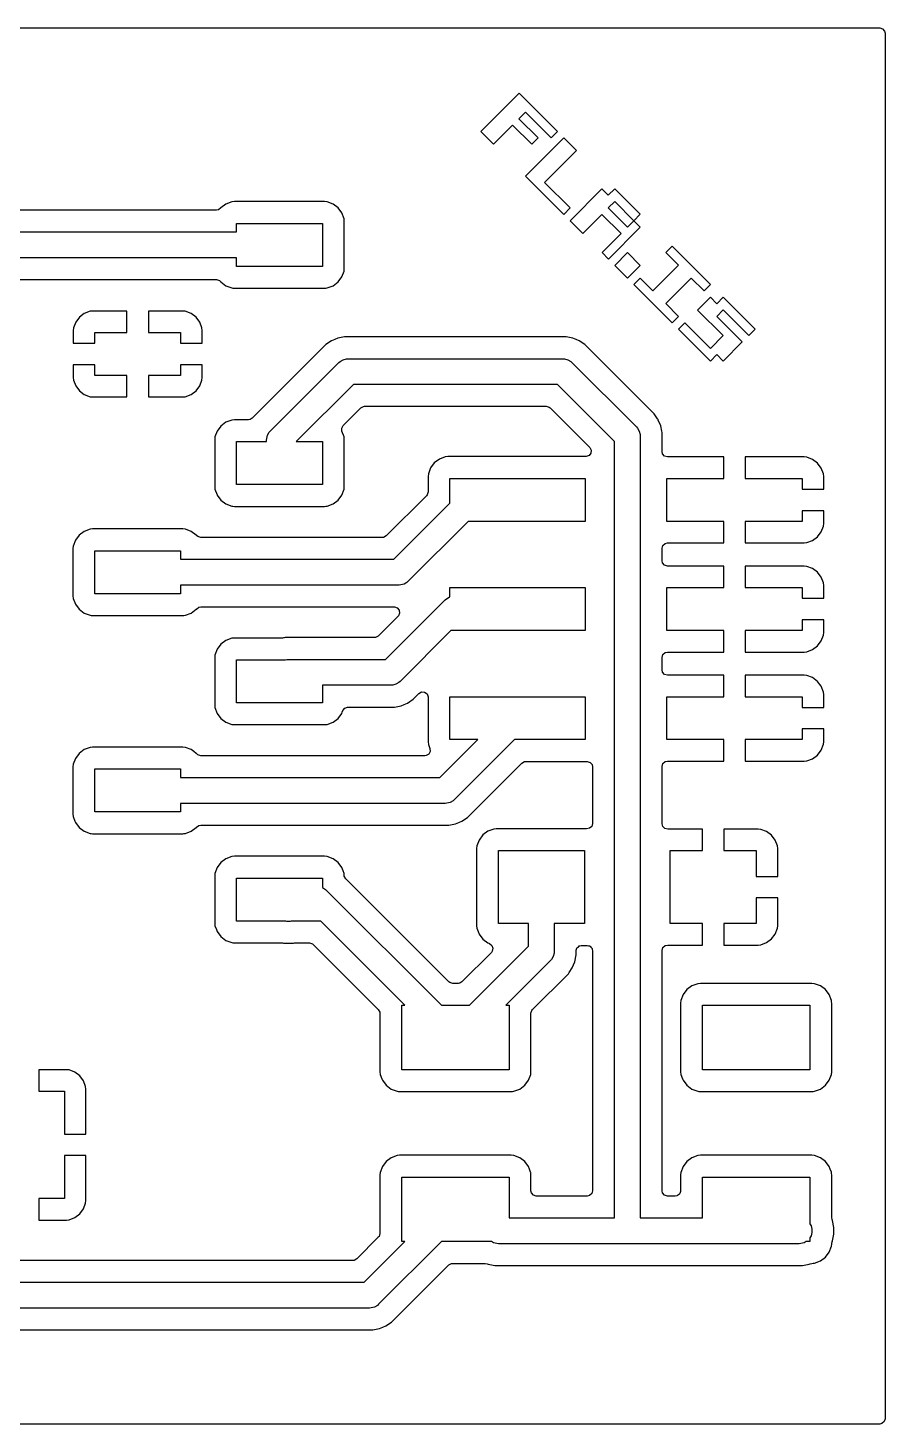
# Model space of a CAD drawing. Extents: x 0.5 to 45, y 0.5 to 33.
# Drawn here: x 25.05 to 45, y 0.5 to 33 of the extents above; entities that cross this region are included whole.
import ezdxf

# ---------------------------------------------------------------- set-up
doc = ezdxf.new("R2010")
doc.units = 0
doc.layers.add('BLACK', color=7, linetype='CONTINUOUS')

msp = doc.modelspace()

# ---------------------------------------------------------------- linework, layer by layer
at = {"layer": 'BLACK', "linetype": 'CONTINUOUS'}
for p, q in [((0.6245, 32.9995), (44.8755, 32.9995)), ((44.8755, 32.9995), (44.942539, 32.979815)), ((44.942539, 32.979815), (44.988294, 32.927011)), ((44.988294, 32.927011), (44.9995, 32.8755)), ((44.9995, 32.8755), (44.9995, 0.6245)), ((36.481317, 31.481318), (35.590156, 30.590157)), ((37.372479, 30.590157), (36.481317, 31.481318)), ((36.479245, 30.88652), (36.629499, 31.036774)), ((36.925862, 30.439903), (36.479245, 30.88652)), ((36.629499, 31.036774), (37.224298, 30.441975)), ((35.590156, 30.590157), (35.886519, 30.293794)), ((35.886519, 30.293794), (36.331063, 30.738338)), ((36.331063, 30.738338), (36.777681, 30.291721)), ((37.224298, 30.441975), (37.372479, 30.590157)), ((37.520661, 30.441975), (36.629499, 29.550813)), ((36.777681, 30.291721), (36.925862, 30.439903)), ((37.817024, 30.145612), (37.520661, 30.441975)), ((37.074044, 29.402632), (37.817024, 30.145612)), ((36.629499, 29.550813), (37.520661, 28.659651)), ((37.668842, 28.807833), (37.074044, 29.402632)), ((38.410786, 29.253414), (37.668842, 28.51147)), ((38.557932, 29.106269), (38.410786, 29.253414)), ((38.707149, 29.255486), (38.557932, 29.106269)), ((39.301948, 28.660688), (38.707149, 29.255486)), ((29.795592, 28.951634), (29.658592, 28.900534)), ((29.795594, 28.951634), (29.795592, 28.951634)), ((29.856142, 28.958145), (29.795594, 28.951634)), ((29.856159, 28.958145), (29.856142, 28.958145)), ((31.953435, 28.958145), (29.856159, 28.958145)), ((31.953451, 28.958145), (31.953435, 28.958145)), ((32.014, 28.951634), (31.953451, 28.958145)), ((32.151001, 28.900534), (32.014, 28.951634)), ((38.557932, 28.807833), (38.708186, 28.958087)), ((38.708186, 28.958087), (39.153767, 28.512506)), ((29.438473, 28.758145), (19.861608, 28.758145)), ((29.481807, 28.765963), (29.438473, 28.758145)), ((29.53774, 28.807835), (29.481807, 28.765963)), ((29.541534, 28.812905), (29.53774, 28.807835)), ((29.658592, 28.900534), (29.541534, 28.812905)), ((32.268058, 28.812906), (32.151001, 28.900534)), ((32.355686, 28.695849), (32.268058, 28.812906)), ((32.406786, 28.558846), (32.355686, 28.695849)), ((37.520661, 28.659651), (37.668842, 28.807833)), ((37.965205, 28.215107), (38.40975, 28.659651)), ((38.40975, 28.659651), (38.855914, 28.213488)), ((39.004095, 28.361669), (38.557932, 28.807833)), ((39.153767, 28.512506), (39.301948, 28.660688)), ((29.904797, 28.249645), (29.904797, 28.449645)), ((29.904797, 28.449645), (31.904797, 28.449645)), ((31.904797, 28.449645), (31.904797, 27.449645)), ((32.409954, 28.529375), (32.406786, 28.558846)), ((32.413296, 28.4983), (32.409954, 28.529375)), ((32.413297, 28.498283), (32.413296, 28.4983)), ((32.413297, 27.401008), (32.413297, 28.498283)), ((37.668842, 28.51147), (37.965205, 28.215107)), ((38.560004, 27.620308), (39.301948, 28.362252)), ((39.153313, 28.510887), (39.004095, 28.361669)), ((39.301948, 28.362252), (39.153313, 28.510887)), ((19.599619, 28.249645), (29.904797, 28.249645)), ((38.855914, 28.213488), (38.411369, 27.768943)), ((29.904797, 27.649645), (20.199619, 27.649645)), ((29.904797, 27.449645), (29.904797, 27.649645)), ((38.411369, 27.768943), (38.560004, 27.620308)), ((39.004549, 27.76849), (38.708186, 27.472127)), ((39.300912, 27.472127), (39.004549, 27.76849)), ((40.04441, 27.918226), (39.896229, 27.770044)), ((39.896229, 27.770044), (40.192592, 27.473681)), ((40.935572, 27.027064), (40.04441, 27.918226)), ((31.904797, 27.449645), (29.904797, 27.449645)), ((32.355686, 27.203441), (32.406786, 27.340444)), ((32.406786, 27.340444), (32.410388, 27.373953)), ((32.410388, 27.373953), (32.413296, 27.400991)), ((32.413296, 27.400991), (32.413297, 27.401008)), ((38.708186, 27.472127), (39.004549, 27.175763)), ((39.004549, 27.175763), (39.300912, 27.472127)), ((40.192592, 27.473681), (39.597793, 26.878882)), ((21.726609, 27.141145), (29.438473, 27.141145)), ((29.438473, 27.141145), (29.505512, 27.12146)), ((29.505512, 27.12146), (29.53774, 27.091455)), ((29.53774, 27.091455), (29.541534, 27.086386)), ((29.541534, 27.086386), (29.541535, 27.086386)), ((29.541535, 27.086386), (29.541536, 27.086384)), ((29.541536, 27.086384), (29.658593, 26.998756)), ((29.658593, 26.998756), (29.795596, 26.947656)), ((32.013998, 26.947656), (32.151001, 26.998756)), ((32.151001, 26.998756), (32.268058, 27.086384)), ((32.268058, 27.086384), (32.355686, 27.203441)), ((39.30143, 27.175245), (39.153248, 27.027064)), ((39.153248, 27.027064), (40.04441, 26.135902)), ((39.597793, 26.878882), (39.30143, 27.175245)), ((39.894156, 26.582519), (40.488955, 27.177318)), ((40.488955, 27.177318), (40.78739, 26.878882)), ((40.78739, 26.878882), (40.935572, 27.027064)), ((29.795596, 26.947656), (29.822847, 26.944727)), ((29.822847, 26.944727), (29.856142, 26.941146)), ((29.856142, 26.941146), (29.856159, 26.941145)), ((29.856159, 26.941145), (31.953435, 26.941145)), ((31.953435, 26.941145), (31.953451, 26.941146)), ((31.953451, 26.941146), (31.980489, 26.944054)), ((31.980489, 26.944054), (32.013998, 26.947656)), ((40.934536, 26.729664), (40.637136, 26.432265)), ((41.083754, 26.580447), (40.934536, 26.729664)), ((41.232971, 26.729664), (41.083754, 26.580447)), ((41.974915, 25.98772), (41.232971, 26.729664)), ((26.362703, 26.352996), (26.247609, 26.266836)), ((26.36271, 26.353), (26.362703, 26.352996)), ((26.497417, 26.403242), (26.36271, 26.353)), ((26.497424, 26.403244), (26.497417, 26.403242)), ((26.556952, 26.409645), (26.497424, 26.403244)), ((27.354797, 26.409645), (26.556952, 26.409645)), ((27.354797, 25.909645), (27.354797, 26.409645)), ((28.652641, 26.409645), (27.854797, 26.409645)), ((27.854797, 26.409645), (27.854797, 25.909645)), ((28.712169, 26.403244), (28.652641, 26.409645)), ((28.712176, 26.403242), (28.712169, 26.403244)), ((28.846883, 26.353), (28.712176, 26.403242)), ((28.84689, 26.352996), (28.846883, 26.353)), ((28.961984, 26.266836), (28.84689, 26.352996)), ((40.192592, 26.284084), (39.894156, 26.582519)), ((40.637136, 26.432265), (41.231935, 25.837466)), ((41.081681, 26.284084), (41.231935, 26.434338)), ((41.231935, 26.434338), (41.826734, 25.839539)), ((26.111198, 26.017018), (26.104797, 25.95749)), ((26.1112, 26.017025), (26.111198, 26.017018)), ((26.161442, 26.151732), (26.1112, 26.017025)), ((26.161446, 26.151739), (26.161442, 26.151732)), ((26.247606, 26.266833), (26.161446, 26.151739)), ((26.247609, 26.266836), (26.247606, 26.266833)), ((28.961987, 26.266833), (28.961984, 26.266836)), ((29.048147, 26.151739), (28.961987, 26.266833)), ((29.048151, 26.151732), (29.048147, 26.151739)), ((29.098393, 26.017025), (29.048151, 26.151732)), ((29.098395, 26.017018), (29.098393, 26.017025)), ((29.104796, 25.95749), (29.098395, 26.017018)), ((40.04441, 26.135902), (40.192592, 26.284084)), ((40.340773, 26.135902), (40.192592, 25.98772)), ((40.935572, 25.541103), (40.340773, 26.135902)), ((41.67648, 25.689285), (41.081681, 26.284084)), ((26.104797, 25.95749), (26.104797, 25.659645)), ((26.604797, 25.659645), (26.604797, 25.909645)), ((26.604797, 25.909645), (27.354797, 25.909645)), ((27.854797, 25.909645), (28.604797, 25.909645)), ((28.604797, 25.909645), (28.604797, 25.659645)), ((29.104797, 25.957473), (29.104796, 25.95749)), ((29.104797, 25.659645), (29.104797, 25.957473)), ((32.117025, 25.716481), (31.984611, 25.628004)), ((32.117034, 25.716486), (32.117025, 25.716481)), ((32.190598, 25.746957), (32.117034, 25.716486)), ((32.1906, 25.746957), (32.190598, 25.746957)), ((32.264169, 25.77743), (32.1906, 25.746957)), ((32.264173, 25.777431), (32.264169, 25.77743)), ((32.264176, 25.777432), (32.264173, 25.777431)), ((32.420365, 25.8085), (32.264176, 25.777433)), ((32.264176, 25.777433), (32.264176, 25.777432)), ((32.42037, 25.8085), (32.420365, 25.8085)), ((37.57963, 25.8085), (32.42037, 25.8085)), ((37.579634, 25.8085), (37.57963, 25.8085)), ((37.735823, 25.777432), (37.579634, 25.8085)), ((37.735831, 25.77743), (37.735823, 25.777432)), ((37.809396, 25.746959), (37.735831, 25.77743)), ((37.809397, 25.746958), (37.809396, 25.746959)), ((37.809399, 25.746957), (37.809397, 25.746958)), ((37.882963, 25.716486), (37.809399, 25.746957)), ((37.88297, 25.716483), (37.882963, 25.716486)), ((37.882974, 25.716481), (37.88297, 25.716483)), ((38.015388, 25.628004), (37.882974, 25.716481)), ((40.192592, 25.98772), (40.934536, 25.245776)), ((41.231935, 25.837466), (40.935572, 25.541103)), ((41.231935, 25.24474), (41.67648, 25.689285)), ((41.826734, 25.839539), (41.974915, 25.98772)), ((26.104797, 25.659645), (26.604797, 25.659645)), ((28.604797, 25.659645), (29.104797, 25.659645)), ((31.984607, 25.628001), (30.272486, 23.915879)), ((31.984611, 25.628004), (31.984607, 25.628001)), ((38.015392, 25.628001), (38.015388, 25.628004)), ((39.628, 24.015393), (38.015392, 25.628001)), ((40.934536, 25.245776), (41.082717, 25.393958)), ((41.082717, 25.393958), (41.231935, 25.24474)), ((26.604797, 25.159645), (26.104797, 25.159645)), ((26.104797, 25.159645), (26.104797, 24.861801)), ((26.604797, 24.909645), (26.604797, 25.159645)), ((29.104797, 25.159645), (28.604797, 25.159645)), ((28.604797, 25.159645), (28.604797, 24.909645)), ((29.104797, 24.861818), (29.104797, 25.159645)), ((30.692665, 23.616929), (32.287868, 25.212132)), ((32.287868, 25.212132), (32.317372, 25.238006)), ((32.317372, 25.238006), (32.385195, 25.277164)), ((32.385195, 25.277164), (32.460842, 25.297433)), ((32.460842, 25.297433), (32.5, 25.3)), ((32.5, 25.3), (37.5, 25.3)), ((37.5, 25.3), (37.539158, 25.297433)), ((37.539158, 25.297433), (37.614805, 25.277164)), ((37.614805, 25.277164), (37.682628, 25.238006)), ((37.682628, 25.238006), (37.712132, 25.212132)), ((37.712132, 25.212132), (39.212132, 23.712132)), ((26.104797, 24.861801), (26.111198, 24.802273)), ((26.111198, 24.802273), (26.1112, 24.802266)), ((26.1112, 24.802266), (26.161442, 24.667559)), ((27.354797, 24.909645), (26.604797, 24.909645)), ((27.354797, 24.409645), (27.354797, 24.909645)), ((28.604797, 24.909645), (27.854797, 24.909645)), ((27.854797, 24.909645), (27.854797, 24.409645)), ((29.048151, 24.667559), (29.098393, 24.802266)), ((29.098393, 24.802266), (29.098395, 24.802273)), ((29.098395, 24.802273), (29.104796, 24.861801)), ((29.104796, 24.861801), (29.104797, 24.861818)), ((32.624264, 24.7), (31.293909, 23.369645)), ((37.375736, 24.7), (32.624264, 24.7)), ((38.7, 23.375736), (37.375736, 24.7)), ((26.161442, 24.667559), (26.161446, 24.667552)), ((26.161446, 24.667552), (26.247606, 24.552458)), ((26.247606, 24.552458), (26.247609, 24.552455)), ((26.247609, 24.552455), (26.362703, 24.466295)), ((26.362703, 24.466295), (26.36271, 24.466291)), ((26.36271, 24.466291), (26.497417, 24.416049)), ((26.497417, 24.416049), (26.497424, 24.416047)), ((26.497424, 24.416047), (26.556952, 24.409646)), ((26.556952, 24.409646), (26.556969, 24.409645)), ((26.556969, 24.409645), (27.354797, 24.409645)), ((27.854797, 24.409645), (28.652625, 24.409645)), ((28.652625, 24.409645), (28.652641, 24.409646)), ((28.652641, 24.409646), (28.712169, 24.416047)), ((28.712169, 24.416047), (28.712176, 24.416049)), ((28.712176, 24.416049), (28.846883, 24.466291)), ((28.846883, 24.466291), (28.84689, 24.466295)), ((28.84689, 24.466295), (28.961984, 24.552455)), ((28.961984, 24.552455), (28.961987, 24.552458)), ((28.961987, 24.552458), (29.048147, 24.667552)), ((29.048147, 24.667552), (29.048151, 24.667559)), ((32.385831, 23.742441), (32.798573, 24.155181)), ((32.798573, 24.155181), (32.859896, 24.188666)), ((32.859896, 24.188666), (32.886254, 24.1915)), ((32.886254, 24.1915), (37.113746, 24.1915)), ((37.113746, 24.1915), (37.180785, 24.171815)), ((37.180785, 24.171815), (37.201427, 24.155181)), ((37.201427, 24.155181), (38.124407, 23.232201)), ((29.541536, 23.732906), (29.453908, 23.61585)), ((29.658592, 23.820534), (29.541536, 23.732906)), ((29.795592, 23.871634), (29.658592, 23.820534)), ((29.795594, 23.871634), (29.795592, 23.871634)), ((29.856142, 23.878145), (29.795594, 23.871634)), ((30.183644, 23.878145), (29.856142, 23.878145)), ((30.221765, 23.88415), (30.183644, 23.878145)), ((30.270803, 23.917562), (30.221765, 23.88415)), ((30.272486, 23.915879), (30.270803, 23.917562)), ((32.35235, 23.681121), (32.385831, 23.742441)), ((39.628006, 24.015385), (39.628, 24.015393)), ((39.706553, 23.89783), (39.628006, 24.015385)), ((39.716483, 23.882969), (39.706553, 23.89783)), ((39.721178, 23.871634), (39.716483, 23.882969)), ((39.77743, 23.735831), (39.721178, 23.871634)), ((39.801295, 23.61585), (39.77743, 23.735831)), ((29.402808, 23.478848), (29.396297, 23.4183)), ((29.396297, 23.4183), (29.396297, 22.320991)), ((29.453908, 23.61585), (29.402808, 23.47885)), ((29.402808, 23.47885), (29.402808, 23.478848)), ((30.604797, 23.404797), (30.607364, 23.443955)), ((30.604797, 23.369645), (30.604797, 23.404797)), ((30.607364, 23.443955), (30.627633, 23.519602)), ((30.627633, 23.519602), (30.666791, 23.587425)), ((30.666791, 23.587425), (30.692665, 23.616929)), ((32.357334, 23.61143), (32.35235, 23.681121)), ((32.406786, 23.478847), (32.357334, 23.61143)), ((32.413296, 23.4183), (32.406786, 23.478847)), ((32.413297, 23.418283), (32.413296, 23.4183)), ((32.413297, 22.321008), (32.413297, 23.418283)), ((39.212132, 23.712132), (39.238006, 23.682628)), ((39.238006, 23.682628), (39.277164, 23.614805)), ((39.277164, 23.614805), (39.297433, 23.539158)), ((39.297433, 23.539158), (39.3, 23.5)), ((39.3, 23.5), (39.3, 5.3)), ((39.808499, 23.579635), (39.801295, 23.61585)), ((39.8085, 23.579631), (39.808499, 23.579635)), ((39.8085, 23.13602), (39.8085, 23.579631)), ((29.904797, 22.369645), (29.904797, 23.369645)), ((29.904797, 23.369645), (30.604797, 23.369645)), ((31.293909, 23.369645), (31.904797, 23.369645)), ((31.904797, 23.369645), (31.904797, 22.369645)), ((38.152908, 23.101186), (38.111036, 23.045253)), ((38.124407, 23.232201), (38.157892, 23.170878)), ((38.157892, 23.170878), (38.152908, 23.101186)), ((38.7, 5.3), (38.7, 23.375736)), ((39.819706, 23.084509), (39.8085, 23.13602)), ((39.865461, 23.031705), (39.819706, 23.084509)), ((34.420937, 22.758225), (34.369837, 22.621225)), ((34.508565, 22.875281), (34.420937, 22.758225)), ((34.625621, 22.962909), (34.508565, 22.875281)), ((34.762621, 23.014009), (34.625621, 22.962909)), ((34.762623, 23.014009), (34.762621, 23.014009)), ((34.823171, 23.02052), (34.762623, 23.014009)), ((38.036726, 23.02052), (34.823171, 23.02052)), ((38.045572, 23.020836), (38.036726, 23.02052)), ((38.111036, 23.045253), (38.045572, 23.020836)), ((39.9325, 23.01202), (39.865461, 23.031705)), ((41.246826, 23.01202), (39.9325, 23.01202)), ((41.246826, 22.51202), (41.246826, 23.01202)), ((43.11967, 23.01202), (41.746826, 23.01202)), ((41.746826, 23.01202), (41.746826, 22.51202)), ((43.179198, 23.005619), (43.11967, 23.01202)), ((43.179205, 23.005617), (43.179198, 23.005619)), ((43.313912, 22.955375), (43.179205, 23.005617)), ((43.313919, 22.955371), (43.313912, 22.955375)), ((43.429013, 22.869211), (43.313919, 22.955371)), ((43.429016, 22.869208), (43.429013, 22.869211)), ((43.515176, 22.754114), (43.429016, 22.869208)), ((43.51518, 22.754107), (43.515176, 22.754114)), ((43.565422, 22.6194), (43.51518, 22.754107)), ((34.369837, 22.621223), (34.363326, 22.560675)), ((34.363326, 22.560675), (34.363326, 22.198274)), ((34.369837, 22.621225), (34.369837, 22.621223)), ((34.871826, 21.936284), (34.871826, 22.51202)), ((34.871826, 22.51202), (38.021826, 22.51202)), ((38.021826, 22.51202), (38.021826, 21.51202)), ((39.921826, 21.51202), (39.921826, 22.51202)), ((39.921826, 22.51202), (41.246826, 22.51202)), ((41.746826, 22.51202), (43.071826, 22.51202)), ((43.071826, 22.51202), (43.071826, 22.26202)), ((43.565424, 22.619393), (43.565422, 22.6194)), ((43.571825, 22.559865), (43.565424, 22.619393)), ((43.571826, 22.559848), (43.571825, 22.559865)), ((43.571826, 22.26202), (43.571826, 22.559848)), ((29.396297, 22.320991), (29.402808, 22.260443)), ((29.402808, 22.260443), (29.402808, 22.260441)), ((29.402808, 22.260441), (29.451001, 22.131235)), ((29.451001, 22.131235), (29.453908, 22.123441)), ((29.453908, 22.123441), (29.541536, 22.006384)), ((31.904797, 22.369645), (29.904797, 22.369645)), ((32.268058, 22.006384), (32.355686, 22.123441)), ((32.355686, 22.123441), (32.406786, 22.260444)), ((32.406786, 22.260444), (32.410388, 22.293953)), ((32.410388, 22.293953), (32.413296, 22.320991)), ((32.413296, 22.320991), (32.413297, 22.321008)), ((34.327007, 22.110593), (33.390878, 21.174464)), ((34.343641, 22.131235), (34.327007, 22.110593)), ((34.363326, 22.198274), (34.343641, 22.131235)), ((43.071826, 22.26202), (43.571826, 22.26202)), ((29.541536, 22.006384), (29.658593, 21.918756)), ((29.658593, 21.918756), (29.795596, 21.867656)), ((29.795596, 21.867656), (29.822847, 21.864727)), ((29.822847, 21.864727), (29.856142, 21.861146)), ((29.856142, 21.861146), (29.856159, 21.861145)), ((29.856159, 21.861145), (31.953435, 21.861145)), ((31.953435, 21.861145), (31.953451, 21.861146)), ((31.953451, 21.861146), (31.980489, 21.864054)), ((31.980489, 21.864054), (32.013998, 21.867656)), ((32.013998, 21.867656), (32.151001, 21.918756)), ((32.151001, 21.918756), (32.268058, 22.006384)), ((33.565187, 20.629645), (34.871826, 21.936284)), ((35.29609, 21.51202), (33.901583, 20.117513)), ((38.021826, 21.51202), (35.29609, 21.51202)), ((41.246826, 21.51202), (39.921826, 21.51202)), ((41.246826, 21.01202), (41.246826, 21.51202)), ((43.071826, 21.51202), (41.746826, 21.51202)), ((41.746826, 21.51202), (41.746826, 21.01202)), ((43.571826, 21.76202), (43.071826, 21.76202)), ((43.071826, 21.76202), (43.071826, 21.51202)), ((43.565424, 21.404648), (43.571825, 21.464176)), ((43.571825, 21.464176), (43.571826, 21.464193)), ((43.571826, 21.464193), (43.571826, 21.76202)), ((26.241536, 21.192906), (26.153908, 21.07585)), ((26.358592, 21.280534), (26.241536, 21.192906)), ((26.495592, 21.331634), (26.358592, 21.280534)), ((26.495594, 21.331634), (26.495592, 21.331634)), ((26.556142, 21.338145), (26.495594, 21.331634)), ((26.556159, 21.338145), (26.556142, 21.338145)), ((28.653435, 21.338145), (26.556159, 21.338145)), ((28.653451, 21.338145), (28.653435, 21.338145)), ((28.714, 21.331634), (28.653451, 21.338145)), ((28.851001, 21.280534), (28.714, 21.331634)), ((28.968059, 21.192905), (28.851001, 21.280534)), ((28.971854, 21.187835), (28.968059, 21.192905)), ((29.004082, 21.15783), (28.971854, 21.187835)), ((29.071121, 21.138145), (29.004082, 21.15783)), ((33.303197, 21.138145), (29.071121, 21.138145)), ((33.329555, 21.140979), (33.303197, 21.138145)), ((33.390878, 21.174464), (33.329555, 21.140979)), ((43.313919, 21.06867), (43.429013, 21.15483)), ((43.429013, 21.15483), (43.429016, 21.154833)), ((43.429016, 21.154833), (43.515176, 21.269927)), ((43.515176, 21.269927), (43.51518, 21.269934)), ((43.51518, 21.269934), (43.565422, 21.404641)), ((43.565422, 21.404641), (43.565424, 21.404648)), ((26.102808, 20.938848), (26.096297, 20.8783)), ((26.096297, 20.8783), (26.096297, 19.780991)), ((26.153908, 21.07585), (26.102808, 20.93885)), ((26.102808, 20.93885), (26.102808, 20.938848)), ((26.604797, 19.829645), (26.604797, 20.829645)), ((26.604797, 20.829645), (28.604797, 20.829645)), ((28.604797, 20.829645), (28.604797, 20.629645)), ((39.8085, 20.88802), (39.828185, 20.955059)), ((39.8085, 20.59602), (39.8085, 20.88802)), ((39.828185, 20.955059), (39.880989, 21.000814)), ((39.880989, 21.000814), (39.9325, 21.01202)), ((39.9325, 21.01202), (41.246826, 21.01202)), ((41.746826, 21.01202), (43.119654, 21.01202)), ((43.119654, 21.01202), (43.11967, 21.012021)), ((43.11967, 21.012021), (43.179198, 21.018422)), ((43.179198, 21.018422), (43.179205, 21.018424)), ((43.179205, 21.018424), (43.313912, 21.068666)), ((43.313912, 21.068666), (43.313919, 21.06867)), ((28.604797, 20.629645), (33.565187, 20.629645)), ((39.819706, 20.544509), (39.8085, 20.59602)), ((39.865461, 20.491705), (39.819706, 20.544509)), ((39.9325, 20.47202), (39.865461, 20.491705)), ((41.246826, 20.47202), (39.9325, 20.47202)), ((41.246826, 19.97202), (41.246826, 20.47202)), ((43.11967, 20.47202), (41.746826, 20.47202)), ((41.746826, 20.47202), (41.746826, 19.97202)), ((43.179198, 20.465619), (43.11967, 20.47202)), ((43.179205, 20.465617), (43.179198, 20.465619)), ((43.313912, 20.415375), (43.179205, 20.465617)), ((43.313919, 20.415371), (43.313912, 20.415375)), ((43.429013, 20.329211), (43.313919, 20.415371)), ((43.429016, 20.329208), (43.429013, 20.329211)), ((43.515176, 20.214114), (43.429016, 20.329208)), ((43.51518, 20.214107), (43.515176, 20.214114)), ((43.565422, 20.0794), (43.51518, 20.214107)), ((28.604797, 19.829645), (26.604797, 19.829645)), ((33.689451, 20.029645), (28.604797, 20.029645)), ((28.604797, 20.029645), (28.604797, 19.829645)), ((33.728609, 20.032212), (33.689451, 20.029645)), ((33.804256, 20.052481), (33.728609, 20.032212)), ((33.872079, 20.091639), (33.804256, 20.052481)), ((33.901583, 20.117513), (33.872079, 20.091639)), ((34.871826, 19.753099), (34.871826, 19.97202)), ((34.871826, 19.97202), (38.021826, 19.97202)), ((38.021826, 19.97202), (38.021826, 18.97202)), ((39.921826, 18.97202), (39.921826, 19.97202)), ((39.921826, 19.97202), (41.246826, 19.97202)), ((41.746826, 19.97202), (43.071826, 19.97202)), ((43.071826, 19.97202), (43.071826, 19.72202)), ((43.565424, 20.079393), (43.565422, 20.0794)), ((43.571825, 20.019865), (43.565424, 20.079393)), ((43.571826, 20.019848), (43.571825, 20.019865)), ((43.571826, 19.72202), (43.571826, 20.019848)), ((26.096297, 19.780991), (26.102808, 19.720443)), ((26.102808, 19.720443), (26.102808, 19.720441)), ((26.102808, 19.720441), (26.153908, 19.583441)), ((26.153908, 19.583441), (26.241536, 19.466384)), ((28.971854, 19.471456), (29.027787, 19.513327)), ((29.027787, 19.513327), (29.071121, 19.521145)), ((29.071121, 19.521145), (33.57839, 19.521145)), ((33.375736, 18.3), (34.759888, 19.684152)), ((33.57839, 19.521145), (33.645429, 19.50146)), ((33.645429, 19.50146), (33.691184, 19.448656)), ((34.759888, 19.684152), (34.789392, 19.710026)), ((34.789392, 19.710026), (34.857215, 19.749184)), ((34.857215, 19.749184), (34.871826, 19.753099)), ((43.071826, 19.72202), (43.571826, 19.72202)), ((26.241536, 19.466384), (26.358593, 19.378756)), ((26.358593, 19.378756), (26.495596, 19.327656)), ((26.495596, 19.327656), (26.522847, 19.324727)), ((26.522847, 19.324727), (26.556142, 19.321146)), ((26.556142, 19.321146), (26.556159, 19.321145)), ((26.556159, 19.321145), (28.653435, 19.321145)), ((28.653435, 19.321145), (28.653451, 19.321146)), ((28.653451, 19.321146), (28.680489, 19.324054)), ((28.680489, 19.324054), (28.713998, 19.327656)), ((28.713998, 19.327656), (28.851001, 19.378756)), ((28.851001, 19.378756), (28.968058, 19.466384)), ((28.968058, 19.466384), (28.971854, 19.471456)), ((33.666071, 19.309464), (33.201427, 18.844819)), ((33.672103, 19.315942), (33.666071, 19.309464)), ((33.701128, 19.379498), (33.672103, 19.315942)), ((33.691184, 19.448656), (33.701128, 19.379498)), ((43.571826, 19.22202), (43.071826, 19.22202)), ((43.071826, 19.22202), (43.071826, 18.97202)), ((43.571826, 18.924193), (43.571826, 19.22202)), ((34.896284, 18.97202), (33.712132, 17.787868)), ((38.021826, 18.97202), (34.896284, 18.97202)), ((41.246826, 18.97202), (39.921826, 18.97202)), ((41.246826, 18.47202), (41.246826, 18.97202)), ((43.071826, 18.97202), (41.746826, 18.97202)), ((41.746826, 18.97202), (41.746826, 18.47202)), ((43.51518, 18.729934), (43.565422, 18.864641)), ((43.565422, 18.864641), (43.565424, 18.864648)), ((43.565424, 18.864648), (43.571825, 18.924176)), ((43.571825, 18.924176), (43.571826, 18.924193)), ((29.453908, 18.53585), (29.402808, 18.39885)), ((29.541536, 18.652906), (29.453908, 18.53585)), ((29.658592, 18.740534), (29.541536, 18.652906)), ((29.795592, 18.791634), (29.658592, 18.740534)), ((29.795594, 18.791634), (29.795592, 18.791634)), ((29.856142, 18.798145), (29.795594, 18.791634)), ((30.971252, 18.798145), (29.856142, 18.798145)), ((30.995442, 18.800528), (30.971252, 18.798145)), ((31.011128, 18.803648), (30.995442, 18.800528)), ((31.035521, 18.8085), (31.011128, 18.803648)), ((33.113746, 18.8085), (31.035521, 18.8085)), ((33.140104, 18.811334), (33.113746, 18.8085)), ((33.201427, 18.844819), (33.140104, 18.811334)), ((43.179205, 18.478424), (43.313912, 18.528666)), ((43.313912, 18.528666), (43.313919, 18.52867)), ((43.313919, 18.52867), (43.429013, 18.61483)), ((43.429013, 18.61483), (43.429016, 18.614833)), ((43.429016, 18.614833), (43.515176, 18.729927)), ((43.515176, 18.729927), (43.51518, 18.729934)), ((29.402808, 18.398848), (29.396297, 18.3383)), ((29.396297, 18.3383), (29.396297, 17.240991)), ((29.402808, 18.39885), (29.402808, 18.398848)), ((29.904797, 17.289645), (29.904797, 18.289645)), ((29.904797, 18.289645), (31.046928, 18.289645)), ((31.046928, 18.289645), (31.075994, 18.297433)), ((31.075994, 18.297433), (31.115152, 18.3)), ((31.115152, 18.3), (33.375736, 18.3)), ((39.8085, 18.34802), (39.828185, 18.415059)), ((39.8085, 18.05602), (39.8085, 18.34802)), ((39.828185, 18.415059), (39.880989, 18.460814)), ((39.880989, 18.460814), (39.9325, 18.47202)), ((39.9325, 18.47202), (41.246826, 18.47202)), ((41.746826, 18.47202), (43.119654, 18.47202)), ((43.119654, 18.47202), (43.11967, 18.472021)), ((43.11967, 18.472021), (43.179198, 18.478422)), ((43.179198, 18.478422), (43.179205, 18.478424)), ((39.819706, 18.004509), (39.8085, 18.05602)), ((39.865461, 17.951705), (39.819706, 18.004509)), ((39.9325, 17.93202), (39.865461, 17.951705)), ((41.246826, 17.93202), (39.9325, 17.93202)), ((41.246826, 17.43202), (41.246826, 17.93202)), ((43.11967, 17.93202), (41.746826, 17.93202)), ((41.746826, 17.93202), (41.746826, 17.43202)), ((43.179198, 17.925619), (43.11967, 17.93202)), ((43.179205, 17.925617), (43.179198, 17.925619)), ((43.313912, 17.875375), (43.179205, 17.925617)), ((43.313919, 17.875371), (43.313912, 17.875375)), ((43.429013, 17.789211), (43.313919, 17.875371)), ((33.5, 17.7), (31.904797, 17.7)), ((31.904797, 17.7), (31.904797, 17.289645)), ((33.539158, 17.702567), (33.5, 17.7)), ((33.614805, 17.722836), (33.539158, 17.702567)), ((33.682628, 17.761994), (33.614805, 17.722836)), ((33.712132, 17.787868), (33.682628, 17.761994)), ((43.429016, 17.789208), (43.429013, 17.789211)), ((43.515176, 17.674114), (43.429016, 17.789208)), ((43.51518, 17.674107), (43.515176, 17.674114)), ((43.565422, 17.5394), (43.51518, 17.674107)), ((29.396297, 17.240991), (29.402808, 17.180443)), ((31.904797, 17.289645), (29.904797, 17.289645)), ((33.735831, 17.22257), (33.809399, 17.253044)), ((33.809399, 17.253044), (33.882968, 17.283516)), ((33.882968, 17.283516), (34.015389, 17.371997)), ((34.015389, 17.371997), (34.151646, 17.508255)), ((34.151646, 17.508255), (34.212967, 17.541738)), ((34.212967, 17.541738), (34.282659, 17.536754)), ((34.282659, 17.536754), (34.338593, 17.494883)), ((34.338593, 17.494883), (34.36301, 17.429418)), ((34.36301, 17.429418), (34.363326, 17.420572)), ((34.363326, 17.420572), (34.363326, 16.383366)), ((34.871826, 16.43202), (34.871826, 17.43202)), ((34.871826, 17.43202), (38.021826, 17.43202)), ((38.021826, 17.43202), (38.021826, 16.43202)), ((39.921826, 16.43202), (39.921826, 17.43202)), ((39.921826, 17.43202), (41.246826, 17.43202)), ((41.746826, 17.43202), (43.071826, 17.43202)), ((43.071826, 17.43202), (43.071826, 17.18202)), ((43.565424, 17.539393), (43.565422, 17.5394)), ((43.571825, 17.479865), (43.565424, 17.539393)), ((43.571826, 17.479848), (43.571825, 17.479865)), ((43.571826, 17.18202), (43.571826, 17.479848)), ((29.402808, 17.180443), (29.402808, 17.180441)), ((29.402808, 17.180441), (29.453908, 17.043442)), ((29.453908, 17.043442), (29.453908, 17.043441)), ((29.453908, 17.043441), (29.541536, 16.926384)), ((29.541536, 16.926384), (29.658593, 16.838756)), ((32.151001, 16.838756), (32.268058, 16.926384)), ((32.268058, 16.926384), (32.355686, 17.043441)), ((32.355686, 17.043441), (32.367032, 17.073861)), ((32.367032, 17.073861), (32.380823, 17.110834)), ((32.380823, 17.110834), (32.422694, 17.166768)), ((32.422694, 17.166768), (32.488159, 17.191184)), ((32.488159, 17.191184), (32.497004, 17.1915)), ((32.497004, 17.1915), (33.579631, 17.1915)), ((33.579631, 17.1915), (33.579632, 17.191501)), ((33.579632, 17.191501), (33.735831, 17.22257)), ((43.071826, 17.18202), (43.571826, 17.18202)), ((29.658593, 16.838756), (29.795596, 16.787656)), ((29.795596, 16.787656), (29.822847, 16.784727)), ((29.822847, 16.784727), (29.856142, 16.781146)), ((29.856142, 16.781146), (29.856159, 16.781145)), ((29.856159, 16.781145), (31.953435, 16.781145)), ((31.953435, 16.781145), (31.953451, 16.781146)), ((31.953451, 16.781146), (31.980489, 16.784054)), ((31.980489, 16.784054), (32.013998, 16.787656)), ((32.013998, 16.787656), (32.151001, 16.838756)), ((43.571826, 16.68202), (43.071826, 16.68202)), ((43.071826, 16.68202), (43.071826, 16.43202)), ((43.571826, 16.384193), (43.571826, 16.68202)), ((26.495592, 16.251634), (26.358592, 16.200534)), ((26.495594, 16.251634), (26.495592, 16.251634)), ((26.556142, 16.258145), (26.495594, 16.251634)), ((26.556159, 16.258145), (26.556142, 16.258145)), ((28.653435, 16.258145), (26.556159, 16.258145)), ((28.653451, 16.258145), (28.653435, 16.258145)), ((28.714, 16.251634), (28.653451, 16.258145)), ((28.851001, 16.200534), (28.714, 16.251634)), ((34.363326, 16.383366), (34.369837, 16.322818)), ((34.369837, 16.322818), (34.369837, 16.322816)), ((34.369837, 16.322816), (34.406143, 16.22548)), ((34.640187, 15.549645), (35.522562, 16.43202)), ((35.522562, 16.43202), (34.871826, 16.43202)), ((36.37109, 16.43202), (34.976583, 15.037513)), ((38.021826, 16.43202), (36.37109, 16.43202)), ((41.246826, 16.43202), (39.921826, 16.43202)), ((41.246826, 15.93202), (41.246826, 16.43202)), ((43.071826, 16.43202), (41.746826, 16.43202)), ((41.746826, 16.43202), (41.746826, 15.93202)), ((43.51518, 16.189934), (43.565422, 16.324641)), ((43.565422, 16.324641), (43.565424, 16.324648)), ((43.565424, 16.324648), (43.571825, 16.384176)), ((43.571825, 16.384176), (43.571826, 16.384193)), ((26.153908, 15.99585), (26.102808, 15.85885)), ((26.241536, 16.112906), (26.153908, 15.99585)), ((26.358592, 16.200534), (26.241536, 16.112906)), ((28.910774, 16.155788), (28.851001, 16.200534)), ((28.968059, 16.112905), (28.910774, 16.155788)), ((28.971854, 16.107835), (28.968059, 16.112905)), ((29.004082, 16.07783), (28.971854, 16.107835)), ((29.071121, 16.058145), (29.004082, 16.07783)), ((34.289962, 16.058145), (29.071121, 16.058145)), ((34.316321, 16.060979), (34.289962, 16.058145)), ((34.377644, 16.094465), (34.316321, 16.060979)), ((34.411128, 16.155788), (34.377644, 16.094465)), ((34.406143, 16.22548), (34.411128, 16.155788)), ((39.880989, 15.920814), (39.9325, 15.93202)), ((39.9325, 15.93202), (41.246826, 15.93202)), ((41.746826, 15.93202), (43.119654, 15.93202)), ((43.119654, 15.93202), (43.11967, 15.932021)), ((43.11967, 15.932021), (43.179198, 15.938422)), ((43.179198, 15.938422), (43.179205, 15.938424)), ((43.179205, 15.938424), (43.313912, 15.988666)), ((43.313912, 15.988666), (43.313919, 15.98867)), ((43.313919, 15.98867), (43.429013, 16.07483)), ((43.429013, 16.07483), (43.429016, 16.074833)), ((43.429016, 16.074833), (43.515176, 16.189927)), ((43.515176, 16.189927), (43.51518, 16.189934)), ((26.102808, 15.858848), (26.096297, 15.7983)), ((26.096297, 15.7983), (26.096297, 14.700991)), ((26.102808, 15.85885), (26.102808, 15.858848)), ((26.604797, 14.749645), (26.604797, 15.749645)), ((26.604797, 15.749645), (28.604797, 15.749645)), ((28.604797, 15.749645), (28.604797, 15.549645)), ((35.27984, 14.621642), (36.545399, 15.887201)), ((36.545399, 15.887201), (36.606722, 15.920686)), ((36.606722, 15.920686), (36.63308, 15.92352)), ((36.63308, 15.92352), (38.0675, 15.92352)), ((38.0675, 15.92352), (38.134539, 15.903835)), ((38.134539, 15.903835), (38.180294, 15.851031)), ((38.180294, 15.851031), (38.1915, 15.79952)), ((38.1915, 15.79952), (38.1915, 14.481188)), ((39.8085, 15.80802), (39.828185, 15.875059)), ((39.8085, 14.4726), (39.8085, 15.80802)), ((39.828185, 15.875059), (39.880989, 15.920814)), ((28.604797, 15.549645), (34.640187, 15.549645)), ((34.764451, 14.949645), (28.604797, 14.949645)), ((28.604797, 14.949645), (28.604797, 14.749645)), ((34.803609, 14.952212), (34.764451, 14.949645)), ((34.879256, 14.972481), (34.803609, 14.952212)), ((34.947079, 15.011639), (34.879256, 14.972481)), ((34.976583, 15.037513), (34.947079, 15.011639)), ((26.096297, 14.700991), (26.102808, 14.640443)), ((26.102808, 14.640443), (26.102808, 14.640441)), ((26.102808, 14.640441), (26.142823, 14.53316)), ((28.604797, 14.749645), (26.604797, 14.749645)), ((26.142823, 14.53316), (26.153908, 14.503441)), ((26.153908, 14.503441), (26.241536, 14.386384)), ((26.241536, 14.386384), (26.358593, 14.298756)), ((28.851001, 14.298756), (28.968058, 14.386384)), ((28.968058, 14.386384), (28.971854, 14.391456)), ((28.971854, 14.391456), (29.027787, 14.433327)), ((29.027787, 14.433327), (29.071121, 14.441145)), ((29.071121, 14.441145), (34.844082, 14.441145)), ((34.844082, 14.441145), (34.844083, 14.441146)), ((34.844083, 14.441146), (35.000282, 14.472215)), ((35.000282, 14.472215), (35.075667, 14.503441)), ((35.075667, 14.503441), (35.147419, 14.533161)), ((35.147419, 14.533161), (35.27984, 14.621642)), ((35.753795, 14.300889), (35.636739, 14.213261)), ((35.890795, 14.351989), (35.753795, 14.300889)), ((35.890797, 14.351989), (35.890795, 14.351989)), ((35.951345, 14.3585), (35.890797, 14.351989)), ((35.951362, 14.3585), (35.951345, 14.3585)), ((38.048638, 14.3585), (35.951362, 14.3585)), ((38.048647, 14.3585), (38.048638, 14.3585)), ((38.054256, 14.357897), (38.048647, 14.3585)), ((38.119011, 14.368394), (38.054256, 14.357897)), ((38.171815, 14.414149), (38.119011, 14.368394)), ((38.1915, 14.481188), (38.171815, 14.414149)), ((39.825859, 14.409325), (39.8085, 14.4726)), ((39.876997, 14.361716), (39.825859, 14.409325)), ((39.945756, 14.349311), (39.876997, 14.361716)), ((39.952155, 14.35), (39.945756, 14.349311)), ((40.75, 14.35), (39.952155, 14.35)), ((40.75, 13.85), (40.75, 14.35)), ((42.047844, 14.35), (41.25, 14.35)), ((41.25, 14.35), (41.25, 13.85)), ((42.107372, 14.343599), (42.047844, 14.35)), ((42.107379, 14.343597), (42.107372, 14.343599)), ((42.242086, 14.293355), (42.107379, 14.343597)), ((26.358593, 14.298756), (26.495596, 14.247656)), ((26.495596, 14.247656), (26.522847, 14.244727)), ((26.522847, 14.244727), (26.556142, 14.241146)), ((26.556142, 14.241146), (26.556159, 14.241145)), ((26.556159, 14.241145), (28.653435, 14.241145)), ((28.653435, 14.241145), (28.653451, 14.241146)), ((28.653451, 14.241146), (28.680489, 14.244054)), ((28.680489, 14.244054), (28.713998, 14.247656)), ((28.713998, 14.247656), (28.851001, 14.298756)), ((35.549111, 14.096205), (35.498011, 13.959205)), ((35.636739, 14.213261), (35.549111, 14.096205)), ((42.242093, 14.293351), (42.242086, 14.293355)), ((42.357187, 14.207191), (42.242093, 14.293351)), ((42.35719, 14.207188), (42.357187, 14.207191)), ((42.44335, 14.092094), (42.35719, 14.207188)), ((42.443354, 14.092087), (42.44335, 14.092094)), ((42.493596, 13.95738), (42.443354, 14.092087)), ((29.658592, 13.660534), (29.541536, 13.572906)), ((29.795592, 13.711634), (29.658592, 13.660534)), ((29.795594, 13.711634), (29.795592, 13.711634)), ((29.856142, 13.718145), (29.795594, 13.711634)), ((29.856159, 13.718145), (29.856142, 13.718145)), ((31.953435, 13.718145), (29.856159, 13.718145)), ((31.953451, 13.718145), (31.953435, 13.718145)), ((32.014, 13.711634), (31.953451, 13.718145)), ((32.151001, 13.660534), (32.014, 13.711634)), ((32.268058, 13.572906), (32.151001, 13.660534)), ((35.498011, 13.959203), (35.4915, 13.898655)), ((35.4915, 13.898655), (35.4915, 12.101346)), ((35.498011, 13.959205), (35.498011, 13.959203)), ((36, 12.15), (36, 13.85)), ((36, 13.85), (38, 13.85)), ((38, 13.85), (38, 12.15)), ((40, 12.15), (40, 13.85)), ((40, 13.85), (40.75, 13.85)), ((41.25, 13.85), (42, 13.85)), ((42, 13.85), (42, 13.25)), ((42.493598, 13.957373), (42.493596, 13.95738)), ((42.499999, 13.897845), (42.493598, 13.957373)), ((42.5, 13.897828), (42.499999, 13.897845)), ((42.5, 13.25), (42.5, 13.897828)), ((29.453908, 13.45585), (29.402808, 13.31885)), ((29.541536, 13.572906), (29.453908, 13.45585)), ((32.355686, 13.455849), (32.268058, 13.572906)), ((32.384319, 13.379081), (32.355686, 13.455849)), ((32.406785, 13.31885), (32.384319, 13.379081)), ((29.402808, 13.318848), (29.396297, 13.2583)), ((29.396297, 13.2583), (29.396297, 12.160991)), ((29.402808, 13.31885), (29.402808, 13.318848)), ((29.904797, 12.209645), (29.904797, 13.209645)), ((29.904797, 13.209645), (31.904797, 13.209645)), ((31.904797, 13.209645), (31.904797, 12.986907)), ((32.406786, 13.318847), (32.406785, 13.31885)), ((32.412017, 13.270193), (32.406786, 13.318847)), ((32.41414, 13.25709), (32.412017, 13.270193)), ((32.447625, 13.195767), (32.41414, 13.25709)), ((34.848572, 10.794819), (32.447625, 13.195767)), ((42, 13.25), (42.5, 13.25)), ((31.904797, 12.986907), (31.90516, 12.986809)), ((31.90516, 12.986809), (31.972983, 12.947651)), ((31.972983, 12.947651), (32.002487, 12.921777)), ((32.002487, 12.921777), (34.674264, 10.25)), ((42.5, 12.75), (42, 12.75)), ((42, 12.75), (42, 12.15)), ((42.5, 12.102173), (42.5, 12.75)), ((29.396297, 12.160991), (29.402808, 12.100443)), ((29.402808, 12.100443), (29.402808, 12.100441)), ((29.402808, 12.100441), (29.435493, 12.012813)), ((31.048868, 12.209645), (29.904797, 12.209645)), ((31.075284, 12.202567), (31.048868, 12.209645)), ((31.1536, 12.202567), (31.075284, 12.202567)), ((31.180016, 12.209645), (31.1536, 12.202567)), ((31.866091, 12.209645), (31.180016, 12.209645)), ((33.825736, 10.25), (31.866091, 12.209645)), ((35.4915, 12.101346), (35.498011, 12.040798)), ((35.498011, 12.040798), (35.498011, 12.040796)), ((35.498011, 12.040796), (35.526864, 11.963441)), ((36.7, 12.15), (36, 12.15)), ((36.7, 11.624264), (36.7, 12.15)), ((38, 12.15), (37.3, 12.15)), ((37.3, 12.15), (37.3, 11.5)), ((40.75, 12.15), (40, 12.15)), ((40.75, 11.65), (40.75, 12.15)), ((42, 12.15), (41.25, 12.15)), ((41.25, 12.15), (41.25, 11.65)), ((42.443354, 11.907914), (42.493596, 12.042621)), ((42.493596, 12.042621), (42.493598, 12.042628)), ((42.493598, 12.042628), (42.499999, 12.102156)), ((42.499999, 12.102156), (42.5, 12.102173)), ((29.435493, 12.012813), (29.453908, 11.963441)), ((29.453908, 11.963441), (29.541536, 11.846384)), ((29.541536, 11.846384), (29.658593, 11.758756)), ((29.658593, 11.758756), (29.795596, 11.707656)), ((29.795596, 11.707656), (29.822847, 11.704727)), ((29.822847, 11.704727), (29.856142, 11.701146)), ((29.856142, 11.701146), (29.856159, 11.701145)), ((29.856159, 11.701145), (30.974111, 11.701145)), ((30.974111, 11.701145), (30.998303, 11.698762)), ((31.230581, 11.698762), (31.254773, 11.701145)), ((31.254773, 11.701145), (31.604101, 11.701145)), ((31.604101, 11.701145), (31.67114, 11.68146)), ((35.526864, 11.963441), (35.549111, 11.903796)), ((35.549111, 11.903796), (35.636739, 11.786739)), ((35.636739, 11.786739), (35.753796, 11.699111)), ((42.107379, 11.656404), (42.242086, 11.706646)), ((42.242086, 11.706646), (42.242093, 11.70665)), ((42.242093, 11.70665), (42.357187, 11.79281)), ((42.357187, 11.79281), (42.35719, 11.792813)), ((42.35719, 11.792813), (42.44335, 11.907907)), ((42.44335, 11.907907), (42.443354, 11.907914)), ((30.998303, 11.698762), (31.03481, 11.6915)), ((31.03481, 11.6915), (31.034812, 11.6915)), ((31.034812, 11.6915), (31.194073, 11.6915)), ((31.194073, 11.6915), (31.230581, 11.698762)), ((31.67114, 11.68146), (31.691782, 11.664826)), ((31.691782, 11.664826), (33.205181, 10.151428)), ((35.837264, 11.480657), (35.151427, 10.794819)), ((35.325736, 10.25), (36.7, 11.624264)), ((35.753796, 11.699111), (35.774202, 11.6915)), ((35.774202, 11.6915), (35.792918, 11.684519)), ((35.792918, 11.684519), (35.848851, 11.642647)), ((35.858415, 11.50891), (35.837264, 11.480657)), ((35.848851, 11.642647), (35.873267, 11.577183)), ((35.873267, 11.577183), (35.858415, 11.50891)), ((37.277164, 11.385195), (37.238006, 11.317372)), ((37.297433, 11.460842), (37.277164, 11.385195)), ((37.3, 11.5), (37.297433, 11.460842)), ((37.77743, 11.264169), (37.8085, 11.42037)), ((37.8085, 11.5175), (37.810879, 11.525604)), ((37.8085, 11.42037), (37.8085, 11.5175)), ((37.809596, 11.533953), (37.820577, 11.55863)), ((37.810879, 11.525604), (37.809596, 11.533953)), ((37.820577, 11.55863), (37.828185, 11.584539)), ((37.828185, 11.584539), (37.834567, 11.59007)), ((37.834567, 11.59007), (37.838002, 11.597787)), ((37.838002, 11.597787), (37.86058, 11.61261)), ((37.86058, 11.61261), (37.880989, 11.630294)), ((37.880989, 11.630294), (37.890867, 11.632494)), ((37.890867, 11.632494), (37.89641, 11.636132)), ((37.89641, 11.636132), (37.928947, 11.640972)), ((37.928947, 11.640972), (37.931294, 11.641494)), ((37.931294, 11.641494), (37.931911, 11.6415)), ((37.931911, 11.6415), (38.048638, 11.6415)), ((38.048638, 11.6415), (38.060248, 11.642749)), ((38.060248, 11.642749), (38.066294, 11.642807)), ((38.066294, 11.642807), (38.094328, 11.634871)), ((38.094328, 11.634871), (38.123002, 11.629698)), ((38.123002, 11.629698), (38.127547, 11.625467)), ((38.127547, 11.625467), (38.133522, 11.623775)), ((38.133522, 11.623775), (38.152815, 11.601942)), ((38.152815, 11.601942), (38.17414, 11.582089)), ((38.17414, 11.582089), (38.175842, 11.575885)), ((38.175842, 11.575885), (38.179788, 11.571419)), ((38.179788, 11.571419), (38.183255, 11.548866)), ((38.183255, 11.548866), (38.1915, 11.518813)), ((38.1915, 11.518813), (38.1915, 5.9325)), ((39.8085, 11.5274), (39.828185, 11.594439)), ((39.8085, 10.298655), (39.8085, 11.5274)), ((39.828185, 11.594439), (39.880989, 11.640194)), ((39.880989, 11.640194), (39.945756, 11.650689)), ((39.945756, 11.650689), (39.952155, 11.650001)), ((39.952155, 11.650001), (39.952172, 11.65)), ((39.952172, 11.65), (40.75, 11.65)), ((41.25, 11.65), (42.047828, 11.65)), ((42.047828, 11.65), (42.047844, 11.650001)), ((42.047844, 11.650001), (42.107372, 11.656402)), ((42.107372, 11.656402), (42.107379, 11.656404)), ((37.212132, 11.287868), (36.174264, 10.25)), ((37.238006, 11.317372), (37.212132, 11.287868)), ((37.645859, 11.011334), (37.716484, 11.117032)), ((37.716484, 11.117032), (37.746956, 11.190601)), ((37.746956, 11.190601), (37.77743, 11.264169)), ((34.869214, 10.778185), (34.848572, 10.794819)), ((34.936253, 10.7585), (34.869214, 10.778185)), ((35.063746, 10.7585), (34.936253, 10.7585)), ((35.090104, 10.761334), (35.063746, 10.7585)), ((35.09248, 10.762632), (35.090104, 10.761334)), ((35.098681, 10.763523), (35.09248, 10.762632)), ((35.124499, 10.780116), (35.098681, 10.763523)), ((35.151427, 10.794819), (35.124499, 10.780116)), ((36.794819, 10.151427), (37.628003, 10.984611)), ((37.628003, 10.984611), (37.645859, 11.011334)), ((40.640795, 10.751989), (40.503795, 10.700889)), ((40.640797, 10.751989), (40.640795, 10.751989)), ((40.701345, 10.7585), (40.640797, 10.751989)), ((40.701362, 10.7585), (40.701345, 10.7585)), ((43.298638, 10.7585), (40.701362, 10.7585)), ((43.298654, 10.7585), (43.298638, 10.7585)), ((43.359203, 10.751989), (43.298654, 10.7585)), ((43.496204, 10.700889), (43.359203, 10.751989)), ((40.299111, 10.496205), (40.248011, 10.359205)), ((40.386739, 10.613261), (40.299111, 10.496205)), ((40.503795, 10.700889), (40.386739, 10.613261)), ((43.613261, 10.613261), (43.496204, 10.700889)), ((43.700889, 10.496204), (43.613261, 10.613261)), ((43.751989, 10.359201), (43.700889, 10.496204)), ((33.205181, 10.151428), (33.238666, 10.090105)), ((33.238666, 10.090105), (33.2415, 10.063747)), ((33.75, 8.75), (33.75, 10.25)), ((33.75, 10.25), (33.825736, 10.25)), ((34.674264, 10.25), (35.325736, 10.25)), ((36.174264, 10.25), (36.25, 10.25)), ((36.25, 10.25), (36.25, 8.75)), ((36.7585, 10.063746), (36.778185, 10.130785)), ((36.778185, 10.130785), (36.794819, 10.151427)), ((39.8085, 5.9325), (39.8085, 10.298655)), ((40.248011, 10.359203), (40.2415, 10.298655)), ((40.2415, 10.298655), (40.2415, 8.701346)), ((40.248011, 10.359205), (40.248011, 10.359203)), ((40.75, 8.75), (40.75, 10.25)), ((40.75, 10.25), (43.25, 10.25)), ((43.25, 10.25), (43.25, 8.75)), ((43.755157, 10.32973), (43.751989, 10.359201)), ((43.758499, 10.298655), (43.755157, 10.32973)), ((43.7585, 10.298638), (43.758499, 10.298655)), ((43.7585, 8.701363), (43.7585, 10.298638)), ((33.2415, 10.063747), (33.2415, 8.701346)), ((36.7585, 8.701363), (36.7585, 10.063746)), ((25.947844, 8.75), (25.3, 8.75)), ((25.3, 8.75), (25.3, 8.25)), ((26.007372, 8.743599), (25.947844, 8.75)), ((26.007379, 8.743597), (26.007372, 8.743599)), ((26.142086, 8.693355), (26.007379, 8.743597)), ((26.142093, 8.693351), (26.142086, 8.693355)), ((26.257187, 8.607191), (26.142093, 8.693351)), ((26.25719, 8.607188), (26.257187, 8.607191)), ((26.34335, 8.492094), (26.25719, 8.607188)), ((26.343354, 8.492087), (26.34335, 8.492094)), ((26.393596, 8.35738), (26.343354, 8.492087)), ((33.2415, 8.701346), (33.248011, 8.640798)), ((33.248011, 8.640798), (33.248011, 8.640796)), ((33.248011, 8.640796), (33.286552, 8.537467)), ((33.286552, 8.537467), (33.299111, 8.503796)), ((33.299111, 8.503796), (33.386739, 8.386739)), ((36.25, 8.75), (33.75, 8.75)), ((36.613261, 8.386739), (36.700889, 8.503796)), ((36.700889, 8.503796), (36.751989, 8.640799)), ((36.751989, 8.640799), (36.757639, 8.693353)), ((36.757639, 8.693353), (36.758499, 8.701346)), ((36.758499, 8.701346), (36.7585, 8.701363)), ((40.2415, 8.701346), (40.248011, 8.640798)), ((40.248011, 8.640798), (40.248011, 8.640796)), ((40.248011, 8.640796), (40.286552, 8.537467)), ((40.286552, 8.537467), (40.299111, 8.503796)), ((40.299111, 8.503796), (40.386739, 8.386739)), ((43.25, 8.75), (40.75, 8.75)), ((43.613261, 8.386739), (43.700889, 8.503796)), ((43.700889, 8.503796), (43.751989, 8.640799)), ((43.751989, 8.640799), (43.757639, 8.693353)), ((43.757639, 8.693353), (43.758499, 8.701346)), ((43.758499, 8.701346), (43.7585, 8.701363)), ((25.3, 8.25), (25.9, 8.25)), ((25.9, 8.25), (25.9, 7.25)), ((26.393598, 8.357373), (26.393596, 8.35738)), ((26.399999, 8.297845), (26.393598, 8.357373)), ((26.4, 8.297828), (26.399999, 8.297845)), ((26.4, 7.25), (26.4, 8.297828)), ((33.386739, 8.386739), (33.503796, 8.299111)), ((33.503796, 8.299111), (33.640799, 8.248011)), ((33.640799, 8.248011), (33.66805, 8.245082)), ((33.66805, 8.245082), (33.701345, 8.241501)), ((33.701345, 8.241501), (33.701362, 8.2415)), ((33.701362, 8.2415), (36.298638, 8.2415)), ((36.298638, 8.2415), (36.298654, 8.241501)), ((36.298654, 8.241501), (36.325692, 8.244409)), ((36.325692, 8.244409), (36.359201, 8.248011)), ((36.359201, 8.248011), (36.496204, 8.299111)), ((36.496204, 8.299111), (36.613261, 8.386739)), ((40.386739, 8.386739), (40.503796, 8.299111)), ((40.503796, 8.299111), (40.640799, 8.248011)), ((40.640799, 8.248011), (40.66805, 8.245082)), ((40.66805, 8.245082), (40.701345, 8.241501)), ((40.701345, 8.241501), (40.701362, 8.2415)), ((40.701362, 8.2415), (43.298638, 8.2415)), ((43.298638, 8.2415), (43.298654, 8.241501)), ((43.298654, 8.241501), (43.325692, 8.244409)), ((43.325692, 8.244409), (43.359201, 8.248011)), ((43.359201, 8.248011), (43.496204, 8.299111)), ((43.496204, 8.299111), (43.613261, 8.386739)), ((25.9, 7.25), (26.4, 7.25)), ((26.4, 6.75), (25.9, 6.75)), ((25.9, 6.75), (25.9, 5.75)), ((26.4, 5.702173), (26.4, 6.75)), ((33.386739, 6.613261), (33.299111, 6.496205)), ((33.503795, 6.700889), (33.386739, 6.613261)), ((33.640795, 6.751989), (33.503795, 6.700889)), ((33.640797, 6.751989), (33.640795, 6.751989)), ((33.701345, 6.7585), (33.640797, 6.751989)), ((33.701362, 6.7585), (33.701345, 6.7585)), ((36.298638, 6.7585), (33.701362, 6.7585)), ((36.298654, 6.7585), (36.298638, 6.7585)), ((36.359203, 6.751989), (36.298654, 6.7585)), ((36.496204, 6.700889), (36.359203, 6.751989)), ((36.613261, 6.613261), (36.496204, 6.700889)), ((36.700889, 6.496204), (36.613261, 6.613261)), ((40.386739, 6.613261), (40.299111, 6.496205)), ((40.503795, 6.700889), (40.386739, 6.613261)), ((40.640795, 6.751989), (40.503795, 6.700889)), ((40.640797, 6.751989), (40.640795, 6.751989)), ((40.701345, 6.7585), (40.640797, 6.751989)), ((40.701362, 6.7585), (40.701345, 6.7585)), ((43.298638, 6.7585), (40.701362, 6.7585)), ((43.298654, 6.7585), (43.298638, 6.7585)), ((43.359203, 6.751989), (43.298654, 6.7585)), ((43.496204, 6.700889), (43.359203, 6.751989)), ((43.613261, 6.613261), (43.496204, 6.700889)), ((43.700889, 6.496204), (43.613261, 6.613261)), ((33.248011, 6.359203), (33.2415, 6.298655)), ((33.2415, 6.298655), (33.2415, 4.936254)), ((33.299111, 6.496205), (33.248011, 6.359205)), ((33.248011, 6.359205), (33.248011, 6.359203)), ((33.75, 4.75), (33.75, 6.25)), ((33.75, 6.25), (36.25, 6.25)), ((36.25, 6.25), (36.25, 5.3)), ((36.72465, 6.4325), (36.700889, 6.496204)), ((36.749654, 6.365461), (36.72465, 6.4325)), ((36.751989, 6.359201), (36.749654, 6.365461)), ((36.754375, 6.337008), (36.751989, 6.359201)), ((36.758499, 6.298655), (36.754375, 6.337008)), ((36.7585, 6.298638), (36.758499, 6.298655)), ((36.7585, 5.9325), (36.7585, 6.298638)), ((40.248011, 6.359203), (40.2415, 6.298655)), ((40.2415, 6.298655), (40.2415, 5.9325)), ((40.299111, 6.496205), (40.248011, 6.359205)), ((40.248011, 6.359205), (40.248011, 6.359203)), ((40.75, 5.3), (40.75, 6.25)), ((40.75, 6.25), (43.25, 6.25)), ((43.25, 6.25), (43.25, 5.161854)), ((43.72465, 6.4325), (43.700889, 6.496204)), ((43.749654, 6.365461), (43.72465, 6.4325)), ((43.751989, 6.359201), (43.749654, 6.365461)), ((43.754375, 6.337008), (43.751989, 6.359201)), ((43.758499, 6.298655), (43.754375, 6.337008)), ((43.7585, 6.298638), (43.758499, 6.298655)), ((43.7585, 5.306198), (43.7585, 6.298638)), ((36.769706, 5.880989), (36.7585, 5.9325)), ((36.815461, 5.828185), (36.769706, 5.880989)), ((38.171815, 5.865461), (38.119011, 5.819706)), ((38.1915, 5.9325), (38.171815, 5.865461)), ((39.819706, 5.880989), (39.8085, 5.9325)), ((39.865461, 5.828185), (39.819706, 5.880989)), ((40.211213, 5.851297), (40.188978, 5.837008)), ((40.214974, 5.859534), (40.211213, 5.851297)), ((40.221815, 5.865461), (40.214974, 5.859534)), ((40.229259, 5.890813), (40.221815, 5.865461)), ((40.240238, 5.914853), (40.229259, 5.890813)), ((40.2415, 5.9325), (40.238949, 5.923815)), ((40.238949, 5.923815), (40.240238, 5.914853)), ((25.9, 5.75), (25.3, 5.75)), ((25.3, 5.75), (25.3, 5.25)), ((26.343354, 5.507914), (26.393596, 5.642621)), ((26.393596, 5.642621), (26.393598, 5.642628)), ((26.393598, 5.642628), (26.399999, 5.702156)), ((26.399999, 5.702156), (26.4, 5.702173)), ((36.8825, 5.8085), (36.815461, 5.828185)), ((38.0675, 5.8085), (36.8825, 5.8085)), ((38.119011, 5.819706), (38.0675, 5.8085)), ((39.9325, 5.8085), (39.865461, 5.828185)), ((40.1175, 5.8085), (39.9325, 5.8085)), ((40.152435, 5.813523), (40.1175, 5.8085)), ((40.158496, 5.817419), (40.152435, 5.813523)), ((40.169011, 5.819706), (40.158496, 5.817419)), ((40.188978, 5.837008), (40.169011, 5.819706)), ((25.3, 5.25), (25.947828, 5.25)), ((25.947828, 5.25), (25.947844, 5.250001)), ((25.947844, 5.250001), (26.007372, 5.256402)), ((26.007372, 5.256402), (26.007379, 5.256404)), ((26.007379, 5.256404), (26.142086, 5.306646)), ((26.142086, 5.306646), (26.142093, 5.30665)), ((26.142093, 5.30665), (26.257187, 5.39281)), ((26.257187, 5.39281), (26.25719, 5.392813)), ((26.25719, 5.392813), (26.34335, 5.507907)), ((26.34335, 5.507907), (26.343354, 5.507914)), ((36.25, 5.3), (38.7, 5.3)), ((39.3, 5.3), (40.75, 5.3)), ((43.767938, 5.258747), (43.7585, 5.306198)), ((43.77743, 5.235831), (43.767938, 5.258747)), ((43.8085, 5.07963), (43.77743, 5.235831)), ((33.2415, 4.936254), (33.221815, 4.869215)), ((43.25, 5.161854), (43.277164, 5.114805)), ((43.277164, 4.885195), (43.25, 4.838147)), ((43.277164, 5.114805), (43.297433, 5.039158)), ((43.297433, 4.960842), (43.277164, 4.885195)), ((43.297433, 5.039158), (43.297433, 4.960842)), ((43.77743, 4.764169), (43.8085, 4.92037)), ((43.8085, 4.92037), (43.8085, 5.07963)), ((33.205181, 4.848573), (32.701427, 4.344819)), ((32.875736, 3.8), (33.825736, 4.75)), ((33.221815, 4.869215), (33.205181, 4.848573)), ((34.674264, 4.75), (33.212132, 3.287868)), ((33.825736, 4.75), (33.75, 4.75)), ((35.838146, 4.75), (34.674264, 4.75)), ((35.885195, 4.722836), (35.838146, 4.75)), ((35.960842, 4.702567), (35.885195, 4.722836)), ((36, 4.7), (35.960842, 4.702567)), ((39, 4.7), (36, 4.7)), ((43, 4.7), (39, 4.7)), ((43.039158, 4.702567), (43, 4.7)), ((43.114805, 4.722836), (43.039158, 4.702567)), ((43.161854, 4.75), (43.114805, 4.722836)), ((43.25, 4.75), (43.161854, 4.75)), ((43.25, 4.838147), (43.25, 4.75)), ((43.700889, 4.503796), (43.751989, 4.640799)), ((43.751989, 4.640799), (43.75744, 4.6915)), ((43.75744, 4.6915), (43.758856, 4.704665)), ((43.758856, 4.704665), (43.759508, 4.704595)), ((43.759508, 4.704595), (43.767677, 4.740624)), ((43.767677, 4.740624), (43.77743, 4.764169)), ((32.613746, 4.3085), (17.136254, 4.3085)), ((32.640104, 4.311334), (32.613746, 4.3085)), ((32.701427, 4.344819), (32.640104, 4.311334)), ((34.848573, 4.205181), (34.909896, 4.238666)), ((34.909896, 4.238666), (34.936254, 4.2415)), ((34.936254, 4.2415), (35.693803, 4.2415)), ((35.693803, 4.2415), (35.741256, 4.232061)), ((35.741256, 4.232061), (35.764169, 4.22257)), ((43.235831, 4.22257), (43.259376, 4.232323)), ((43.259376, 4.232323), (43.295405, 4.240492)), ((43.295335, 4.241144), (43.327428, 4.244596)), ((43.295405, 4.240492), (43.295335, 4.241144)), ((43.327428, 4.244596), (43.359201, 4.248011)), ((43.359201, 4.248011), (43.496204, 4.299111)), ((43.496204, 4.299111), (43.613261, 4.386739)), ((43.613261, 4.386739), (43.700889, 4.503796)), ((33.515389, 2.871997), (34.848573, 4.205181)), ((35.764169, 4.22257), (35.920365, 4.191501)), ((35.920365, 4.191501), (35.920369, 4.1915)), ((35.920369, 4.1915), (35.92037, 4.1915)), ((35.92037, 4.1915), (43.079631, 4.1915)), ((43.079631, 4.1915), (43.079632, 4.191501)), ((43.079632, 4.191501), (43.235831, 4.22257)), ((16.874264, 3.8), (32.875736, 3.8)), ((33.182628, 3.261994), (33.114805, 3.222836)), ((33.212132, 3.287868), (33.182628, 3.261994)), ((33, 3.2), (16.75, 3.2)), ((33.039158, 3.202567), (33, 3.2)), ((33.114805, 3.222836), (33.039158, 3.202567)), ((16.67037, 2.6915), (33.079631, 2.6915)), ((33.079631, 2.6915), (33.079632, 2.691501)), ((33.079632, 2.691501), (33.235831, 2.72257)), ((33.235831, 2.72257), (33.309399, 2.753044)), ((33.309399, 2.753044), (33.382968, 2.783516)), ((33.382968, 2.783516), (33.515389, 2.871997)), ((44.8755, 0.5005), (0.6245, 0.5005)), ((44.927011, 0.511706), (44.8755, 0.5005)), ((44.979815, 0.557461), (44.927011, 0.511706)), ((44.9995, 0.6245), (44.979815, 0.557461))]:
    msp.add_line(p, q, dxfattribs=at)

doc.saveas('drawing.dxf')
